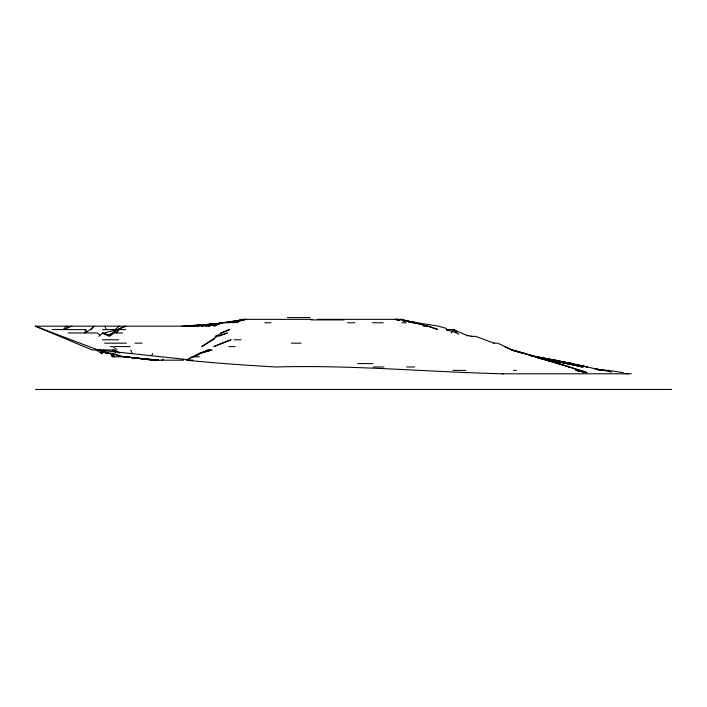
<?xml version="1.0" encoding="UTF-8"?>
<svg xmlns="http://www.w3.org/2000/svg" width="707" height="707" viewBox="0 0 707 707"><rect width="100%" height="100%" fill="white"/><g stroke="black" fill="none" stroke-linecap="round" stroke-linejoin="round"><path stroke-width="1.06" d="M52.141 329.568L85.467 329.568L84.937 332.97L90.399 329.568L93.881 326.166L91.15 329.568M151.917 355.082L152.659 353.376M451.199 332.97L453.558 329.568L468.158 336.028M116.381 332.97L119.297 329.568L109.912 334.667M98.794 336.373L102.595 332.97L110.752 335.516M115.073 329.568L119.165 326.166M197.571 355.082L200.046 353.376L209.422 349.974L201.177 353.04M108.94 335.233L117.221 329.568L125.722 326.166L117.618 329.568M208.653 342.603L210.377 341.472M211.243 340.907L214.769 338.635M212.241 349.974L199.48 353.376L193.877 356.779L199.48 353.376L210.792 349.974L200.921 353.093M207.787 343.169L201.76 346.571L217.093 336.373L227.433 332.97L222.908 334.667M188.203 359.05L199.454 353.376M193.718 356.779L200.046 353.376M104.601 351.679L101.428 353.376L96.081 349.974M189.184 358.484L192.41 356.779L199.427 356.779M203.024 352.528L208.079 349.974L201.239 352.952M215.034 336.373L218.525 334.667M219.391 334.243L222.007 332.97M222.944 332.546L224.826 331.689M225.772 331.265L229.528 329.568L220.557 332.97M243.358 319.873L246.61 319.361L221.848 322.763L213.947 326.166L221.397 322.763L224.897 322.763L241.184 320.209M221.371 343.514L213.876 346.571L231.118 339.767L222.21 343.169M104.786 352.015L101.428 353.376L100.147 349.974M71.902 326.166L63.188 329.568L66.652 326.166L68.049 327.862M219.285 336.028L221.998 335.012M104.38 332.97L117.221 329.568M221.848 322.763L208.432 326.166L221.963 322.763L205.834 326.166L222.59 322.763L201.371 326.166L222.493 323.046M224.897 322.763L245.647 319.361L226.903 322.763L244.825 319.361L229.307 322.763L243.8 319.361L232.762 322.763L243.491 319.361L235.864 322.763L243.226 319.361L252.222 319.361M222.325 323.011L196.201 326.166L222.219 323.214M222.033 323.179L191.677 326.166L218.976 323.612M222.811 323.196L186.993 326.166L219.267 323.612M181.832 326.166L222.352 323.302M287.457 317.549L310.143 317.549M252.885 319.361L281.086 319.361M281.536 319.361L312.37 319.361M317.549 319.361L400.878 319.361L427.549 326.166L415.203 322.763L412.393 322.763M310.912 319.909L343.991 319.909M264.789 322.763L270.967 322.763M347.57 322.763L354.817 322.763M372.58 322.763L383.221 322.763M401.876 322.763L406.092 322.763M402.91 320.492L438.455 326.166L446.568 328.428M114.234 349.974L92.157 349.974L35.35 326.166L190.227 326.166M423.369 326.166L428.495 326.166L437.88 329.568L428.575 326.501M102.692 329.568L125.669 329.568M447.902 330.699L446.258 329.568L453.558 329.568L458.737 334.331M68.066 332.97L97 332.97L99.749 334.667M122.558 332.97L114.401 332.97L109.276 336.373L102.595 332.97L104.159 334.102M470.526 336.373L475.678 336.373L494.184 343.169M102.338 339.767L118.643 339.767M234.07 339.767L241.096 339.767M104.592 343.169L126.473 343.169M135.064 343.169L142.054 343.169M291.302 343.169L300.996 343.169M493.601 343.169L497.755 343.169L512.009 349.974L522.553 353.093L512.036 349.974L504.374 346.571M110.336 346.571L112.943 346.571L117.044 349.974M114.702 346.571L130.088 346.571M228.944 346.571L235.007 346.571M104.15 351.679L105.803 353.376L112.917 353.376M110.46 353.376L112.386 356.779L129.363 356.779M183.59 360.181L153.799 360.181L123.84 356.779M186.109 360.181C215.971 363.142 245.965 365.307 276.039 366.986C351.953 364.785 427.585 372.068 503.437 373.791M357.751 363.584L372.854 363.584M373.181 366.986L383.936 366.986M406.719 366.986L414.744 366.986M452.895 370.388L465.931 370.388M513.406 370.388L516.49 370.388M602.479 370.388L608.541 370.388L623.229 372.651M501.882 373.791L631.227 373.791M35.642 389.451L671.65 389.451M624.148 373.464L628.364 373.791M127.905 357.265L158.713 360.181L124.167 356.779L153.799 360.181L125.546 356.779M192.94 360.181L97.849 349.974L35.35 326.166M595.064 368.966L605.987 370.388M598.59 369.681L603.548 370.388L595.153 369.027M399.048 319.847L396.017 319.361L399.031 319.873M417.21 322.763L403.087 320.492L415.195 322.763L400.047 319.361L414.726 322.763M408.496 321.632L415.363 322.763L403.14 320.492L415.592 322.763L402.955 320.492L415.857 322.763M405.058 320.89L416.105 322.763L405.809 320.978M408.16 321.632L411.041 322.118M412.941 322.436L414.85 322.763M399.252 319.847L396.441 319.361L399.676 319.926M533.529 356.266L535.491 356.611M530.869 355.833L535.181 356.593L530.153 355.648M598.316 369.823L600.42 370.194L598.369 369.823M399.923 319.926L396.83 319.361L400.074 319.926M403.017 320.492L415.398 322.763M554.792 360.181L536.251 356.779L587.499 366.986L571.486 363.584M566.316 362.452L572.175 363.584L566.378 362.452M555.269 360.561L561.137 361.692M562.118 361.887L564.071 362.258M566.033 362.638L567.995 363.018M584.556 372.085L575.772 370.388L583.947 372.085M536.454 357.203L551.531 360.181M558.61 361.242L560.731 361.666M561.791 361.887L563.912 362.311M554.836 360.181L603.142 370.388M571.68 363.584L536.472 356.779L524.187 353.376L569.321 366.986L547.969 360.464M536.427 357.159L567.862 363.584L535.897 356.991M535.765 356.991L567.641 363.584L536.304 357.159M536.666 357.203L550.992 360.181M567.447 363.584L551.186 360.181L583.319 366.986M551.186 360.181L582.559 366.986L567.323 363.584M466.956 335.233L472.09 336.373M538.213 357.839L548.738 360.181L535.933 357.265M603.866 370.388L611.414 372.085M587.084 372.651L577.036 370.388L586.377 372.651M548.022 360.632L560.536 363.584L547.536 360.411M540.705 358.484L547.607 360.181L511.497 349.974L524.426 353.376L512.009 349.974M536.012 357.265L538.911 357.998M540.846 358.484L547.607 360.181M570.929 363.584L577.61 365.28M586.713 372.651L578.052 370.388L581.64 371.52M547.669 360.464L559.387 363.584L547.059 360.181M540.422 358.484L546.104 360.181M585.325 372.085L558.406 363.584M547.457 360.181L585.617 372.085L580.235 370.388M108.763 353.376L97.849 349.974L122.779 356.779L118.829 355.418M582.533 371.802L584.336 372.368M446.258 329.568L456.695 332.97L453.558 329.568M113.898 353.721L117.848 355.082M119.96 352.952L113.111 349.974L113.88 351.679M119.748 352.952L113.111 349.974L115.595 352.696M103.673 349.974L105.476 350.831M85.467 329.568L87.244 331.61M104.742 351.679L105.803 353.376M112.386 356.779L110.866 353.376L114.401 356.779L113.288 354.225M130.76 349.974L132.147 353.376M104.998 326.166L106.218 329.568M163.458 359.333L161.983 360.181L163.441 359.333M397.723 319.847L394.771 319.361L397.705 319.847M399.835 319.926L396.636 319.361L399.8 319.926M555.269 360.181L535.933 356.779L571.194 363.584L555.269 360.181M551.84 360.181L536.251 357.159L551.84 360.181"/></g></svg>
